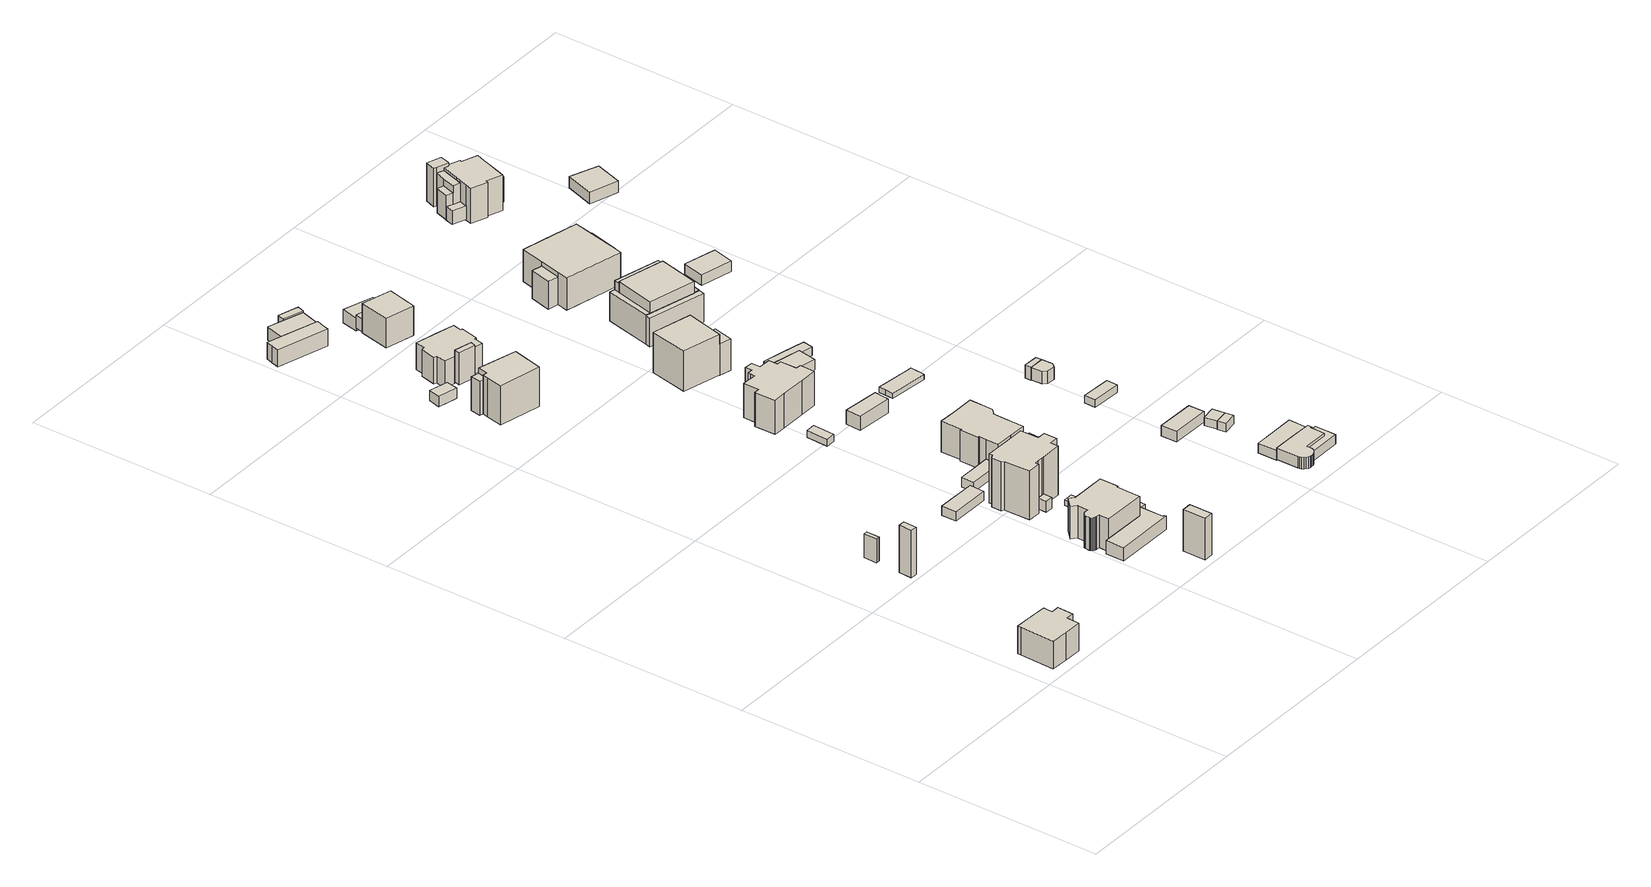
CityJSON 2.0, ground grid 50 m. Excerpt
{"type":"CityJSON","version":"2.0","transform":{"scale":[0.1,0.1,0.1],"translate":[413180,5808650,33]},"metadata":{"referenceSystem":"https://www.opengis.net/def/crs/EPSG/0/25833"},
"CityObjects":{
"building1":{"type":"Building","attributes":{"Gemeindeschluessel":"11000009","BezugspunktDach":"2200","function":"31001_1010","measuredHeight":10.6,"storeysAboveGround":1},"address":[{"country":"Germany","locality":"Berlin","thoroughfareNumber":"56","thoroughfareName":"Im Haselwinkel"}],"geometry":[{"type":"Solid","lod":"1","boundaries":[[[[0,1,2,3,4,5,6,7,8,9,10]],[[11,12,13,14,15,16,17,18,19,20,21]],[[11,21,10,9]],[[12,11,9,8]],[[13,12,8,7]],[[14,13,7,6]],[[15,14,6,5]],[[16,15,5,4]],[[17,16,4,3]],[[18,17,3,2]],[[19,18,2,1]],[[20,19,1,0]],[[21,20,0,10]]]]}]},
"building2":{"type":"Building","attributes":{"Gemeindeschluessel":"11000009","BezugspunktDach":"2200","function":"51009_1610","measuredHeight":12.92,"storeysAboveGround":0},"address":[{"country":"Germany","locality":"Berlin"}],"geometry":[{"type":"Solid","lod":"1","boundaries":[[[[22,23,24,25]],[[26,27,28,29]],[[26,29,25,24]],[[27,26,24,23]],[[28,27,23,22]],[[29,28,22,25]]]]}]},
"building3":{"type":"Building","attributes":{"Gemeindeschluessel":"11000009","BezugspunktDach":"2200","function":"51009_1610","measuredHeight":6.53,"storeysAboveGround":0},"address":[{"country":"Germany","locality":"Berlin"}],"geometry":[{"type":"Solid","lod":"1","boundaries":[[[[30,31,32,33]],[[34,35,36,37]],[[34,37,33,32]],[[35,34,32,31]],[[36,35,31,30]],[[37,36,30,33]]]]}]},
"building4":{"type":"Building","attributes":{"Gemeindeschluessel":"11000009","BezugspunktDach":"2200","function":"51009_1610","measuredHeight":9.19,"storeysAboveGround":0},"address":[{"country":"Germany","locality":"Berlin"}],"geometry":[{"type":"Solid","lod":"1","boundaries":[[[[38,39,40,41,42]],[[43,44,45,46,47]],[[43,47,42,41]],[[44,43,41,40]],[[45,44,40,39]],[[46,45,39,38]],[[47,46,38,42]]]]}]},
"building5":{"type":"Building","attributes":{"Gemeindeschluessel":"11000009","BezugspunktDach":"2200","function":"31001_2000","measuredHeight":2.46,"storeysAboveGround":1},"address":[{"country":"Germany","locality":"Berlin","thoroughfareNumber":"23 (1)","thoroughfareName":"Kanalstraße"}],"geometry":[{"type":"Solid","lod":"1","boundaries":[[[[48,49,50,51]],[[52,53,54,55]],[[52,55,51,50]],[[53,52,50,49]],[[54,53,49,48]],[[55,54,48,51]]]]}]},
"building6":{"type":"Building","attributes":{"Gemeindeschluessel":"11000009","BezugspunktDach":"2200","function":"31001_2463","measuredHeight":3.6,"storeysAboveGround":1},"address":[{"country":"Germany","locality":"Berlin","thoroughfareNumber":"22 (1)","thoroughfareName":"Kanalstraße"}],"geometry":[{"type":"Solid","lod":"1","boundaries":[[[[56,57,58,59,60,61,62,63,64]],[[65,66,67,68,69,70,71,72,73]],[[65,73,64,63]],[[66,65,63,62]],[[67,66,62,61]],[[68,67,61,60]],[[69,68,60,59]],[[70,69,59,58]],[[71,70,58,57]],[[72,71,57,56]],[[73,72,56,64]]]]}]},
"building7":{"type":"Building","attributes":{"Gemeindeschluessel":"11000009","BezugspunktDach":"2200","function":"51009_1610","measuredHeight":11.29,"storeysAboveGround":0},"address":[{"country":"Germany","locality":"Berlin"}],"geometry":[{"type":"Solid","lod":"1","boundaries":[[[[74,75,76,77]],[[78,79,80,81]],[[78,81,77,76]],[[79,78,76,75]],[[80,79,75,74]],[[81,80,74,77]]]]}]},
"building8":{"type":"Building","attributes":{"Gemeindeschluessel":"11000009","BezugspunktDach":"2200","function":"31001_2000","measuredHeight":2.71,"storeysAboveGround":1},"address":[{"country":"Germany","locality":"Berlin","thoroughfareNumber":"12 (1)","thoroughfareName":"Kanalstraße"}],"geometry":[{"type":"Solid","lod":"1","boundaries":[[[[82,83,84,85]],[[86,87,88,89]],[[86,89,85,84]],[[87,86,84,83]],[[88,87,83,82]],[[89,88,82,85]]]]}]},
"building9":{"type":"Building","attributes":{"Gemeindeschluessel":"11000009","function":"31001_1010"},"address":[{"country":"Germany","locality":"Berlin","thoroughfareNumber":"22","thoroughfareName":"Kanalstraße"}],"children":["building9-1","building9-2"]},
"building9-1":{"type":"BuildingPart","attributes":{"BezugspunktDach":"2200","measuredHeight":8.89,"storeysAboveGround":2},"parents":["building9"],"geometry":[{"type":"MultiSurface","lod":"1","boundaries":[[[90,91,92,93,94,95,96,97,98,99,100,101,102,103,104,105,106,107,108,109,110,111,112,113,114]],[[115,116,117,118,119,120,121,122,123,124,125,126,127,128,68,67,66,129,130,131,132,133,134,135,136]],[[115,136,114,113]],[[116,115,113,112]],[[117,116,112,111]],[[118,117,111,110]],[[119,118,110,109]],[[120,119,109,108]],[[121,120,108,107]],[[122,121,107,106]],[[123,122,106,105]],[[124,123,105,104]],[[125,124,104,103]],[[126,125,103,102]],[[137,138,139,102,101]],[[140,137,101,100]],[[141,142,140,100,99]],[[67,68,99,98]],[[66,67,98,97]],[[129,66,97,96]],[[130,129,96,95]],[[131,130,95,94]],[[132,131,94,93]],[[133,132,93,92]],[[134,133,92,91]],[[135,134,91,90]],[[136,135,90,114]],[[127,143,138,137]],[[143,126,139,138]],[[128,127,144,137,140]],[[68,128,145,140,142,141]]]}]},
"building9-2":{"type":"BuildingPart","attributes":{"BezugspunktDach":"2200","measuredHeight":3.9,"storeysAboveGround":2},"parents":["building9"],"geometry":[{"type":"MultiSurface","lod":"1","boundaries":[[[146,147,148,149,139,138,137,140,142]],[[150,151,152,153,154,155,156,157,158]],[[150,158,68,128]],[[151,150,159,128,127]],[[152,151,137,127,143]],[[153,152,138,143,126,160]],[[154,153,139,149]],[[155,154,149,148]],[[156,155,148,147]],[[157,156,147,146]],[[158,157,146,142]],[[128,68,142,140]],[[127,128,159,140,137]],[[143,127,137,138]],[[160,126,143,138,139]]]}]},
"building10":{"type":"Building","attributes":{"Gemeindeschluessel":"11000009","BezugspunktDach":"2200","function":"31001_1010","measuredHeight":12.22,"storeysAboveGround":3},"address":[{"country":"Germany","locality":"Berlin","thoroughfareNumber":"13","thoroughfareName":"Kanalstraße"}],"geometry":[{"type":"Solid","lod":"1","boundaries":[[[[161,162,163,164,165,166,167]],[[168,169,170,171,172,173,174]],[[168,174,167,166]],[[169,168,166,165]],[[170,169,165,164]],[[171,170,164,163]],[[172,171,163,162]],[[173,172,162,161]],[[174,173,161,167]]]]}]},
"building11":{"type":"Building","attributes":{"Gemeindeschluessel":"11000009","BezugspunktDach":"2200","function":"51009_1610","measuredHeight":3,"storeysAboveGround":0},"address":[{"country":"Germany","locality":"Berlin"}],"geometry":[{"type":"Solid","lod":"1","boundaries":[[[[175,176,177,178]],[[179,180,181,182]],[[179,182,178,177]],[[180,179,177,176]],[[181,180,176,175]],[[182,181,175,178]]]]}]},
"building12":{"type":"Building","attributes":{"Gemeindeschluessel":"11000009","BezugspunktDach":"2200","function":"31001_1010","measuredHeight":15.06,"storeysAboveGround":3},"address":[{"country":"Germany","locality":"Berlin","thoroughfareNumber":"23","thoroughfareName":"Kanalstraße"}],"geometry":[{"type":"Solid","lod":"1","boundaries":[[[[183,184,185,186,187,188,189,190,191,192,193,194,195,196,197,198,199,200]],[[201,202,203,204,205,206,207,208,209,210,211,212,213,214,215,216,217,218]],[[201,218,200,199]],[[202,201,199,198]],[[203,202,198,197]],[[204,203,197,196]],[[205,204,196,195]],[[206,205,195,194]],[[207,206,194,193]],[[208,207,193,192]],[[209,208,192,191]],[[210,209,191,190]],[[211,210,190,189]],[[212,211,189,188]],[[213,212,188,187]],[[214,213,187,186]],[[215,214,186,185]],[[216,215,185,184]],[[217,216,184,183]],[[218,217,183,200]]]]}]},
"building13":{"type":"Building","attributes":{"Gemeindeschluessel":"11000009","BezugspunktDach":"2200","function":"31001_2000","measuredHeight":1.56,"storeysAboveGround":1},"address":[{"country":"Germany","locality":"Berlin","thoroughfareNumber":"23 (4)","thoroughfareName":"Kanalstraße"}],"geometry":[{"type":"Solid","lod":"1","boundaries":[[[[219,220,221,222]],[[223,224,225,226]],[[223,226,222,221]],[[224,223,221,220]],[[225,224,220,219]],[[226,225,219,222]]]]}]},
"building14":{"type":"Building","attributes":{"Gemeindeschluessel":"11000009","BezugspunktDach":"2200","function":"31001_2463","measuredHeight":2.57,"storeysAboveGround":1},"address":[{"country":"Germany","locality":"Berlin","thoroughfareNumber":"24 (1)","thoroughfareName":"Kanalstraße"}],"geometry":[{"type":"Solid","lod":"1","boundaries":[[[[227,228,229,230]],[[231,232,233,234]],[[231,234,230,229]],[[232,231,229,228]],[[233,232,228,227]],[[234,233,227,230]]]]}]},
"building15":{"type":"Building","attributes":{"Gemeindeschluessel":"11000009","BezugspunktDach":"2200","function":"31001_2000","measuredHeight":4.82,"storeysAboveGround":1},"address":[{"country":"Germany","locality":"Berlin","thoroughfareNumber":"11 (2)","thoroughfareName":"Kanalstraße"}],"geometry":[{"type":"Solid","lod":"1","boundaries":[[[[235,236,237,238,239,240,241]],[[242,243,244,245,246,247,248]],[[242,248,241,240]],[[243,242,240,239]],[[244,243,239,238]],[[245,244,238,237]],[[246,245,237,236]],[[247,246,236,235]],[[248,247,235,241]]]]}]},
"building16":{"type":"Building","attributes":{"Gemeindeschluessel":"11000009","function":"31001_1010"},"address":[{"country":"Germany","locality":"Berlin","thoroughfareNumber":"12","thoroughfareName":"Kanalstraße"}],"children":["building16-1","building16-2"]},
"building16-1":{"type":"BuildingPart","attributes":{"BezugspunktDach":"2200","measuredHeight":10.21,"storeysAboveGround":2},"parents":["building16"],"geometry":[{"type":"MultiSurface","lod":"1","boundaries":[[[249,250,251,252,253,254,255,256,257,258,259,260,261,262,263,264]],[[265,266,267,268,269,270,271,272,273,274,275,276,277,278,279,280]],[[265,280,264,263]],[[266,265,263,262]],[[267,266,262,261]],[[268,267,261,260]],[[269,268,260,259]],[[270,269,259,258]],[[271,270,258,257]],[[272,271,257,256]],[[273,272,256,255]],[[274,273,255,254]],[[276,275,281,282,283]],[[277,276,252,283,284,251]],[[278,277,251,250]],[[279,278,250,249]],[[280,279,249,264]],[[275,274,254,253]],[[283,282,281,253,252]],[[251,284,283,252]]]}]},
"building16-2":{"type":"BuildingPart","attributes":{"BezugspunktDach":"2200","measuredHeight":8.64,"storeysAboveGround":2},"parents":["building16"],"geometry":[{"type":"MultiSurface","lod":"1","boundaries":[[[285,286,287,288]],[[284,282,289,290]],[[284,290,288,287]],[[291,253,252,251,287,286]],[[289,282,286,285]],[[290,289,285,288]],[[282,283,252,253,291]],[[283,284,251,252]]]}]},
"building17":{"type":"Building","attributes":{"Gemeindeschluessel":"11000009","BezugspunktDach":"2200","function":"31001_2000","measuredHeight":1.92,"storeysAboveGround":1},"address":[{"country":"Germany","locality":"Berlin","thoroughfareNumber":"25 (2)","thoroughfareName":"Kanalstraße"}],"geometry":[{"type":"Solid","lod":"1","boundaries":[[[[292,293,294,295]],[[296,297,298,299]],[[296,299,295,294]],[[297,296,294,293]],[[298,297,293,292]],[[299,298,292,295]]]]}]},
"building18":{"type":"Building","attributes":{"Gemeindeschluessel":"11000009","function":"31001_2723"},"address":[{"country":"Germany","locality":"Berlin","thoroughfareNumber":"10 (1)","thoroughfareName":"Kanalstraße"}],"children":["building18-1","building18-2"]},
"building18-1":{"type":"BuildingPart","attributes":{"BezugspunktDach":"2200","measuredHeight":4.17,"storeysAboveGround":1},"parents":["building18"],"geometry":[{"type":"Solid","lod":"1","boundaries":[[[[300,301,302,303,304,305]],[[306,307,308,309,245,244]],[[306,244,305,304]],[[307,306,304,303]],[[309,308,302,301]],[[245,309,301,300]],[[244,245,300,305]],[[307,303,302,308]]]]}]},
"building18-2":{"type":"BuildingPart","attributes":{"BezugspunktDach":"2200","measuredHeight":4.17,"storeysAboveGround":1},"parents":["building18"],"geometry":[{"type":"MultiSurface","lod":"1","boundaries":[[[310,311,312,313]],[[314,315,308,307]],[[314,307,313,312]],[[315,314,312,311]],[[308,315,311,310]],[[307,303,302,310,313]],[[308,302,303,307]]]}]},
"building19":{"type":"Building","attributes":{"Gemeindeschluessel":"11000009","function":"31001_1010"},"address":[{"country":"Germany","locality":"Berlin","thoroughfareNumber":"11","thoroughfareName":"Kanalstraße"}],"children":["building19-1","building19-2"]},
"building19-1":{"type":"BuildingPart","attributes":{"BezugspunktDach":"2200","measuredHeight":9.27,"storeysAboveGround":2},"parents":["building19"],"geometry":[{"type":"MultiSurface","lod":"1","boundaries":[[[316,317,318,319]],[[320,321,322,323]],[[320,323,319,318]],[[324,325,326,327,321,320,318,317]],[[322,321,317,316]],[[323,322,316,319]],[[327,326,325,324]]]}]},
"building19-2":{"type":"BuildingPart","attributes":{"BezugspunktDach":"2200","measuredHeight":4.29,"storeysAboveGround":2},"parents":["building19"],"geometry":[{"type":"Solid","lod":"1","boundaries":[[[[324,328,329,330,325]],[[331,332,333,327,326]],[[331,326,325,330]],[[332,331,330,329]],[[333,332,329,328]],[[327,333,328,324]],[[326,327,324,325]]]]}]},
"building20":{"type":"Building","attributes":{"Gemeindeschluessel":"11000009","function":"31001_1010"},"address":[{"country":"Germany","locality":"Berlin","thoroughfareNumber":"26","thoroughfareName":"Kanalstraße"}],"children":["building20-1","building20-2"]},
"building20-1":{"type":"BuildingPart","attributes":{"BezugspunktDach":"2200","measuredHeight":12.47,"storeysAboveGround":2},"parents":["building20"],"geometry":[{"type":"MultiSurface","lod":"1","boundaries":[[[334,335,336,337,338,339,340,341,342,343,344,345,346,347,348,349,350,351,352,353,354,355]],[[356,357,358,359,360,361,362,363,364,365,366,367,368,369,370,371,372,373,374,375,376,377]],[[356,377,355,354]],[[357,356,354,353]],[[358,357,353,352]],[[359,358,352,351]],[[360,359,378,379,380,381,351,350]],[[382,380,350,349]],[[361,360,383,379,384,382]],[[362,361,349,348]],[[363,362,348,347]],[[364,363,347,346]],[[365,364,346,345]],[[366,365,345,344]],[[367,366,344,343]],[[368,367,343,342]],[[369,368,342,341]],[[370,369,341,340]],[[371,370,340,339]],[[372,371,339,338]],[[373,372,338,337]],[[374,373,337,336]],[[375,374,336,335]],[[376,375,335,334]],[[377,376,334,355]],[[381,380,379,378]],[[384,379,383,380,382]]]}]},
"building20-2":{"type":"BuildingPart","attributes":{"BezugspunktDach":"2200","measuredHeight":6.62,"storeysAboveGround":2},"parents":["building20"],"geometry":[{"type":"MultiSurface","lod":"1","boundaries":[[[380,382,385,381]],[[386,384,379,378]],[[386,378,381,385]],[[384,386,385,382]],[[379,384,382,380]],[[378,379,387,380,381]]]}]},
"building21":{"type":"Building","attributes":{"Gemeindeschluessel":"11000009","function":"31001_1010"},"address":[{"country":"Germany","locality":"Berlin","thoroughfareNumber":"24","thoroughfareName":"Kanalstraße"}],"children":["building21-1","building21-2","building21-3"]},
"building21-1":{"type":"BuildingPart","attributes":{"BezugspunktDach":"2200","measuredHeight":10.51,"storeysAboveGround":2},"parents":["building21"],"geometry":[{"type":"MultiSurface","lod":"1","boundaries":[[[388,389,390,391,392,393,394,395,396,397,398,399,400,401,402]],[[403,404,405,406,407,408,409,410,411,412,413,414,415,416,417]],[[403,417,402,401]],[[404,403,401,400]],[[405,404,400,399]],[[406,405,399,398]],[[407,406,398,397]],[[408,407,397,396]],[[409,418,419,408,396,395]],[[420,418,409,395,394]],[[411,410,394,393]],[[412,421,422,393,392]],[[413,412,392,391]],[[414,413,391,390]],[[415,414,390,389]],[[416,415,389,388]],[[417,416,388,402]],[[408,419,418,409]],[[410,409,418,420]],[[411,422,421,412]]]}]},
"building21-2":{"type":"BuildingPart","attributes":{"BezugspunktDach":"2200","measuredHeight":7.36,"storeysAboveGround":2},"parents":["building21"],"geometry":[{"type":"Solid","lod":"1","boundaries":[[[[423,419,418,420]],[[424,425,426,427]],[[424,427,420,410,409]],[[425,424,409,408,419]],[[426,425,419,423]],[[427,426,423,420]],[[409,410,420,418]],[[418,419,408,409]]]]}]},
"building21-3":{"type":"BuildingPart","attributes":{"BezugspunktDach":"2200","measuredHeight":2.77,"storeysAboveGround":2},"parents":["building21"],"geometry":[{"type":"MultiSurface","lod":"1","boundaries":[[[428,429,422,421]],[[430,431,432,433]],[[430,433,421,412,411]],[[431,430,422,429]],[[432,431,429,428]],[[433,432,428,421]],[[411,412,421,422]]]}]},
"building22":{"type":"Building","attributes":{"Gemeindeschluessel":"11000009","BezugspunktDach":"2200","function":"31001_2000","measuredHeight":3.57,"storeysAboveGround":1},"address":[{"country":"Germany","locality":"Berlin","thoroughfareNumber":"11 (1)","thoroughfareName":"Kanalstraße"}],"geometry":[{"type":"Solid","lod":"1","boundaries":[[[[434,435,436,437]],[[438,439,440,441]],[[438,441,437,436]],[[439,438,436,435]],[[440,439,435,434]],[[441,440,434,437]]]]}]},
"building23":{"type":"Building","attributes":{"Gemeindeschluessel":"11000009","BezugspunktDach":"2200","function":"31001_1010","measuredHeight":4.05,"storeysAboveGround":1},"address":[{"country":"Germany","locality":"Berlin","thoroughfareNumber":"25","thoroughfareName":"Kanalstraße"}],"geometry":[{"type":"Solid","lod":"1","boundaries":[[[[442,443,444,445,446]],[[447,448,449,450,451]],[[447,451,446,445]],[[448,447,445,444]],[[449,448,444,443]],[[450,449,443,442]],[[451,450,442,446]]]]}]},
"building24":{"type":"Building","attributes":{"Gemeindeschluessel":"11000009","function":"31001_1010"},"address":[{"country":"Germany","locality":"Berlin","thoroughfareNumber":"27","thoroughfareName":"Kanalstraße"}],"children":["building24-1","building24-2"]},
"building24-1":{"type":"BuildingPart","attributes":{"BezugspunktDach":"2200","measuredHeight":11.68,"storeysAboveGround":2},"parents":["building24"],"geometry":[{"type":"MultiSurface","lod":"1","boundaries":[[[452,453,454,455,456]],[[457,458,459,460,461]],[[457,461,456,455]],[[458,457,455,454]],[[459,458,454,453]],[[462,463,459,453,452]],[[461,460,452,456]],[[464,460,459,463,462]]]}]},
"building24-2":{"type":"BuildingPart","attributes":{"BezugspunktDach":"2200","measuredHeight":8.49,"storeysAboveGround":2},"parents":["building24"],"geometry":[{"type":"MultiSurface","lod":"1","boundaries":[[[465,466,463,462]],[[467,468,469,470]],[[467,470,460,459]],[[468,467,463,466]],[[469,468,466,465]],[[470,469,465,462]],[[459,460,462,463]]]}]},
"building25":{"type":"Building","attributes":{"Gemeindeschluessel":"11000009","BezugspunktDach":"2200","function":"31001_2000","measuredHeight":2.82,"storeysAboveGround":1},"address":[{"country":"Germany","locality":"Berlin","thoroughfareNumber":"26 (1)","thoroughfareName":"Kanalstraße"}],"geometry":[{"type":"Solid","lod":"1","boundaries":[[[[471,472,473,474]],[[475,476,477,478]],[[475,478,474,473]],[[476,475,473,472]],[[477,476,472,471]],[[478,477,471,474]]]]}]},
"building26":{"type":"Building","attributes":{"Gemeindeschluessel":"11000009","BezugspunktDach":"2200","function":"31001_2000","measuredHeight":4.47,"storeysAboveGround":1},"address":[{"country":"Germany","locality":"Berlin","thoroughfareNumber":"27 (1)","thoroughfareName":"Kanalstraße"}],"geometry":[{"type":"Solid","lod":"1","boundaries":[[[[479,480,481,482,483,484,485]],[[486,487,488,489,490,491,492]],[[486,492,485,484]],[[487,486,484,483]],[[488,487,483,482]],[[489,488,482,481]],[[490,489,481,480]],[[491,490,480,479]],[[492,491,479,485]]]]}]},
"building27":{"type":"Building","attributes":{"Gemeindeschluessel":"11000009","BezugspunktDach":"2200","function":"31001_2000","measuredHeight":2.01,"storeysAboveGround":1},"address":[{"country":"Germany","locality":"Berlin","thoroughfareNumber":"25 (1)","thoroughfareName":"Kanalstraße"}],"geometry":[{"type":"Solid","lod":"1","boundaries":[[[[493,494,495,496,497,498,499]],[[500,501,502,503,504,505,506]],[[500,506,499,498]],[[501,500,498,497]],[[502,501,497,496]],[[503,502,496,495]],[[504,503,495,494]],[[505,504,494,493]],[[506,505,493,499]]]]}]},
"building28":{"type":"Building","attributes":{"Gemeindeschluessel":"11000009","BezugspunktDach":"2200","function":"31001_2000","measuredHeight":2.77,"storeysAboveGround":1},"address":[{"country":"Germany","locality":"Berlin","thoroughfareNumber":"23 (5)","thoroughfareName":"Kanalstraße"}],"geometry":[{"type":"Solid","lod":"1","boundaries":[[[[507,508,509,510]],[[511,512,513,514]],[[511,514,510,509]],[[512,511,509,508]],[[513,512,508,507]],[[514,513,507,510]]]]}]},
"building29":{"type":"Building","attributes":{"Gemeindeschluessel":"11000009","function":"31001_1010"},"address":[{"country":"Germany","locality":"Berlin","thoroughfareNumber":"28","thoroughfareName":"Kanalstraße"}],"children":["building29-1","building29-2","building29-3","building29-4","building29-5"]},
"building29-1":{"type":"BuildingPart","attributes":{"BezugspunktDach":"2200","measuredHeight":11.42,"storeysAboveGround":3},"parents":["building29"],"geometry":[{"type":"MultiSurface","lod":"1","boundaries":[[[515,516,517,518]],[[519,520,521,522]],[[519,523,524,518,517]],[[525,526,527,517,516]],[[528,529,516,515]],[[530,531,521,515,518]],[[522,532,524,523,519]],[[520,519,523,527,526,525]],[[533,521,520,529,528]],[[534,522,521,531,530]]]}]},
"building29-2":{"type":"BuildingPart","attributes":{"BezugspunktDach":"2200","measuredHeight":10.24,"storeysAboveGround":3},"parents":["building29"],"geometry":[{"type":"MultiSurface","lod":"1","boundaries":[[[526,535,536,527]],[[537,538,520,519]],[[539,523,540,527,536]],[[538,537,536,535]],[[529,541,538,535,526]],[[519,520,526,520,519,542]],[[537,519,540,523,539]],[[520,538,541,529]],[[542,519,520,526,527]]]}]},
"building29-3":{"type":"BuildingPart","attributes":{"BezugspunktDach":"2200","measuredHeight":7.87,"storeysAboveGround":3},"parents":["building29"],"geometry":[{"type":"MultiSurface","lod":"1","boundaries":[[[524,523,539,543,544]],[[545,537,519,522,546]],[[545,546,544,543]],[[537,545,543,539]],[[519,523,519,522]],[[547,530,524,544]],[[519,537,539,523]],[[522,519,523,524]],[[546,522,530,547]]]}]},
"building29-4":{"type":"BuildingPart","attributes":{"BezugspunktDach":"2200","measuredHeight":7.76,"storeysAboveGround":3},"parents":["building29"],"geometry":[{"type":"MultiSurface","lod":"1","boundaries":[[[548,549,531,530,547,550]],[[546,522,521,551,552,553]],[[546,553,550,547]],[[521,522,554,522,521,531]],[[552,551,549,548]],[[553,552,548,550]],[[522,546,547,530]],[[530,531,521,522,554]],[[521,531,549,551]]]}]},
"building29-5":{"type":"BuildingPart","attributes":{"BezugspunktDach":"2200","measuredHeight":7.87,"storeysAboveGround":3},"parents":["building29"],"geometry":[{"type":"MultiSurface","lod":"1","boundaries":[[[555,556,541,529,528]],[[520,538,557,551,521]],[[520,521,520,529]],[[557,538,541,556]],[[551,557,556,555]],[[531,549,551,555,528]],[[528,529,520,521]],[[538,520,529,541]],[[521,551,549,531]]]}]},
"building30":{"type":"Building","attributes":{"Gemeindeschluessel":"11000009","BezugspunktDach":"2200","function":"31001_1313","measuredHeight":3.17,"storeysAboveGround":1},"address":[{"country":"Germany","locality":"Berlin","thoroughfareNumber":"21 (1)","thoroughfareName":"Kanalstraße"}],"geometry":[{"type":"Solid","lod":"1","boundaries":[[[[558,559,560,561,562,563,564,565,566,567,568,569,570,571,572,573,574,575,576,577,578,579,580]],[[581,582,583,584,585,586,587,588,589,590,591,592,593,594,595,596,597,598,599,600,601,602,603]],[[581,603,580,579]],[[582,581,579,578]],[[583,582,578,577]],[[584,583,577,576]],[[585,584,576,575]],[[586,585,575,574]],[[587,586,574,573]],[[588,587,573,572]],[[589,588,572,571]],[[590,589,571,570]],[[591,590,570,569]],[[592,591,569,568]],[[593,592,568,567]],[[594,593,567,566]],[[595,594,566,565]],[[596,595,565,564]],[[597,596,564,563]],[[598,597,563,562]],[[599,598,562,561]],[[600,599,561,560]],[[601,600,560,559]],[[602,601,559,558]],[[603,602,558,580]]]]}]},
"building31":{"type":"Building","attributes":{"Gemeindeschluessel":"11000009","BezugspunktDach":"2200","function":"31001_1313","measuredHeight":2.6,"storeysAboveGround":1},"address":[{"country":"Germany","locality":"Berlin","thoroughfareNumber":"22 (2)","thoroughfareName":"Kanalstraße"}],"geometry":[{"type":"Solid","lod":"1","boundaries":[[[[604,605,606,607,608,609]],[[610,611,612,613,614,615]],[[610,615,609,608]],[[611,610,608,607]],[[612,611,607,606]],[[613,612,606,605]],[[614,613,605,604]],[[615,614,604,609]]]]}]},
"building32":{"type":"Building","attributes":{"Gemeindeschluessel":"11000009","BezugspunktDach":"2200","function":"51009_1610","measuredHeight":2.54,"storeysAboveGround":0},"address":[{"country":"Germany","locality":"Berlin"}],"geometry":[{"type":"Solid","lod":"1","boundaries":[[[[616,617,618,619,620,621,622,623,624,625]],[[626,627,628,629,630,631,632,633,634,635]],[[626,635,625,624]],[[627,626,624,623]],[[628,627,623,622]],[[629,628,622,621]],[[630,629,621,620]],[[631,630,620,619]],[[632,631,619,618]],[[633,632,618,617]],[[634,633,617,616]],[[635,634,616,625]]]]}]},
"building33":{"type":"Building","attributes":{"Gemeindeschluessel":"11000009","BezugspunktDach":"2200","function":"51009_1610","measuredHeight":2.26,"storeysAboveGround":0},"address":[{"country":"Germany","locality":"Berlin"}],"geometry":[{"type":"Solid","lod":"1","boundaries":[[[[636,637,638,639]],[[640,641,642,643]],[[640,643,639,638]],[[641,640,638,637]],[[642,641,637,636]],[[643,642,636,639]]]]}]},
"building34":{"type":"Building","attributes":{"Gemeindeschluessel":"11000009","BezugspunktDach":"2200","function":"31001_1313","measuredHeight":2.23,"storeysAboveGround":1},"address":[{"country":"Germany","locality":"Berlin","thoroughfareNumber":"22 (3)","thoroughfareName":"Kanalstraße"}],"geometry":[{"type":"Solid","lod":"1","boundaries":[[[[639,638,644,645]],[[646,647,648,649]],[[646,649,645,644]],[[647,646,644,638]],[[648,647,638,639]],[[649,648,639,645]]]]}]},
"building35":{"type":"Building","attributes":{"Gemeindeschluessel":"11000009","BezugspunktDach":"2200","function":"31001_2444","measuredHeight":1.97,"storeysAboveGround":1},"address":[{"country":"Germany","locality":"Berlin","thoroughfareNumber":"24 (2)","thoroughfareName":"Kanalstraße"}],"geometry":[{"type":"Solid","lod":"1","boundaries":[[[[650,651,652,653]],[[654,655,656,657]],[[654,657,653,652]],[[655,654,652,651]],[[656,655,651,650]],[[657,656,650,653]]]]}]},
"building36":{"type":"Building","attributes":{"Gemeindeschluessel":"11000009","function":"31001_1010"},"address":[{"country":"Germany","locality":"Berlin","thoroughfareNumber":"29","thoroughfareName":"Kanalstraße"}],"children":["building36-1","building36-2","building36-3","building36-4"]},
"building36-1":{"type":"BuildingPart","attributes":{"BezugspunktDach":"2200","measuredHeight":9.99,"storeysAboveGround":2},"parents":["building36"],"geometry":[{"type":"MultiSurface","lod":"1","boundaries":[[[658,659,660,661,662,663,664,665,666,667,668]],[[669,670,671,672,673,674,675,676,677,678,679]],[[669,679,668,667]],[[680,681,669,667,666]],[[671,670,666,665]],[[672,671,665,664]],[[673,672,664,663]],[[682,683,684,685,674,673,663,662]],[[675,674,662,661]],[[676,675,661,660]],[[677,686,687,660,659]],[[678,677,659,658]],[[679,678,658,668]],[[670,669,681,680]],[[685,684,683,682]],[[676,687,686,677]]]}]},
"building36-2":{"type":"BuildingPart","attributes":{"BezugspunktDach":"2200","measuredHeight":7.61,"storeysAboveGround":2},"parents":["building36"],"geometry":[{"type":"Solid","lod":"1","boundaries":[[[[688,689,687,686]],[[676,690,691,677]],[[690,676,687,689]],[[691,690,689,688]],[[677,691,688,686]],[[676,677,686,687]]]]}]},
"building36-3":{"type":"BuildingPart","attributes":{"BezugspunktDach":"2200","measuredHeight":7.61,"storeysAboveGround":2},"parents":["building36"],"geometry":[{"type":"Solid","lod":"1","boundaries":[[[[681,680,692,693]],[[694,670,669,695]],[[694,695,693,692]],[[670,694,692,680]],[[695,669,681,693]],[[680,681,669,670]]]]}]},
"building36-4":{"type":"BuildingPart","attributes":{"BezugspunktDach":"2200","measuredHeight":6.99,"storeysAboveGround":2},"parents":["building36"],"geometry":[{"type":"Solid","lod":"1","boundaries":[[[[682,696,697,683]],[[698,699,685,684]],[[698,684,683,697]],[[699,698,697,696]],[[685,699,696,682]],[[684,685,682,683]]]]}]},
"building37":{"type":"Building","attributes":{"Gemeindeschluessel":"11000009","BezugspunktDach":"2200","function":"31001_1010","measuredHeight":3.48,"storeysAboveGround":1},"address":[{"country":"Germany","locality":"Berlin","thoroughfareNumber":"24 (3)","thoroughfareName":"Kanalstraße"}],"geometry":[{"type":"Solid","lod":"1","boundaries":[[[[700,701,702,703,704,705]],[[706,707,708,709,710,711]],[[706,711,705,704]],[[707,706,704,703]],[[708,707,703,702]],[[709,708,702,701]],[[710,709,701,700]],[[711,710,700,705]]]]}]},
"building38":{"type":"Building","attributes":{"Gemeindeschluessel":"11000009","BezugspunktDach":"2200","function":"51009_1610","measuredHeight":3.56,"storeysAboveGround":0},"address":[{"country":"Germany","locality":"Berlin"}],"geometry":[{"type":"Solid","lod":"1","boundaries":[[[[705,704,712,713]],[[714,715,716,717]],[[714,717,713,712]],[[715,714,712,704]],[[716,715,704,705]],[[717,716,705,713]]]]}]},
"building39":{"type":"Building","attributes":{"Gemeindeschluessel":"11000009","BezugspunktDach":"2200","function":"31001_2463","measuredHeight":2.93,"storeysAboveGround":1},"address":[{"country":"Germany","locality":"Berlin","thoroughfareNumber":"28 (1)","thoroughfareName":"Kanalstraße"}],"geometry":[{"type":"Solid","lod":"1","boundaries":[[[[718,719,720,721]],[[722,723,724,725]],[[722,725,721,720]],[[723,722,720,719]],[[724,723,719,718]],[[725,724,718,721]]]]}]},
"building40":{"type":"Building","attributes":{"Gemeindeschluessel":"11000009","function":"31001_1010"},"address":[{"country":"Germany","locality":"Berlin","thoroughfareNumber":"30","thoroughfareName":"Kanalstraße"}],"children":["building40-1","building40-2","building40-3","building40-4","building40-5","building40-6"]},
"building40-1":{"type":"BuildingPart","attributes":{"BezugspunktDach":"2200","measuredHeight":10.31,"storeysAboveGround":3},"parents":["building40"],"geometry":[{"type":"MultiSurface","lod":"1","boundaries":[[[726,727,728,729,730,731,732,733,734,735,736,737,738,739,740]],[[741,742,743,744,745,746,747,748,749,750,751,752,753,754,755]],[[741,755,740,739]],[[742,741,756,757,758,759,739,738]],[[760,761,738,737]],[[744,762,760,743,737,736]],[[747,746,734,733]],[[748,747,733,732]],[[749,748,732,731]],[[750,749,731,730]],[[751,763,764,730,729]],[[752,751,729,728]],[[753,752,728,727]],[[754,753,727,726]],[[755,754,726,740]],[[759,758,757,756]],[[743,742,761,760]],[[743,760,762,744]],[[744,736,735,745,765]],[[746,745,735,734]],[[750,764,763,751]]]}]},
"building40-2":{"type":"BuildingPart","attributes":{"BezugspunktDach":"2200","measuredHeight":8.93,"storeysAboveGround":3},"parents":["building40"],"geometry":[{"type":"MultiSurface","lod":"1","boundaries":[[[761,762,766,767,768]],[[769,770,744,742,771]],[[772,773,768,767]],[[769,771,774,775]],[[770,769,767,766]],[[742,744,743,742,761]],[[771,742,776,757,777,778,758,761,768]],[[775,774,773,772]],[[770,766,762,744,779]],[[761,742,743,760]],[[762,760,743,744]],[[758,778,777,757,776]]]}]},
"building40-3":{"type":"BuildingPart","attributes":{"BezugspunktDach":"2200","measuredHeight":10.36,"storeysAboveGround":3},"parents":["building40"],"geometry":[{"type":"MultiSurface","lod":"1","boundaries":[[[780,781,782,783,784,785]],[[786,787,746,745,770,788]],[[786,788,785,784]],[[787,786,784,783]],[[746,787,783,782]],[[745,735,734,782,781]],[[770,766,762,736,735,781,780]],[[788,770,780,785]],[[746,734,735,745]],[[745,735,736,744]],[[744,762,766,770]]]}]},
"building40-4":{"type":"BuildingPart","attributes":{"BezugspunktDach":"2200","measuredHeight":3.71,"storeysAboveGround":3},"parents":["building40"],"geometry":[{"type":"MultiSurface","lod":"1","boundaries":[[[759,758,778,789,790]],[[791,777,757,756,792]],[[791,792,790,789]],[[777,791,789,793,774,794]],[[792,756,759,790]],[[794,774,793,789,778]],[[757,777,795,778,758]],[[756,757,758,759]]]}]},
"building40-5":{"type":"BuildingPart","attributes":{"BezugspunktDach":"2200","measuredHeight":6.73,"storeysAboveGround":3},"parents":["building40"],"geometry":[{"type":"MultiSurface","lod":"1","boundaries":[[[773,772,796,797]],[[798,775,774,793]],[[798,793,797,796]],[[775,798,796,772]],[[799,789,778,773,797]],[[774,775,772,773]],[[793,774,778,789,799]]]}]},
"building40-6":{"type":"BuildingPart","attributes":{"BezugspunktDach":"2200","measuredHeight":6.7,"storeysAboveGround":3},"parents":["building40"],"geometry":[{"type":"Solid","lod":"1","boundaries":[[[[800,801,764,763]],[[750,802,803,751]],[[802,750,764,801]],[[803,802,801,800]],[[751,803,800,763]],[[750,751,763,764]]]]}]},
"building41":{"type":"Building","attributes":{"Gemeindeschluessel":"11000009","BezugspunktDach":"2200","function":"31001_2000","measuredHeight":3.88,"storeysAboveGround":1},"address":[{"country":"Germany","locality":"Berlin","thoroughfareNumber":"30 (1)","thoroughfareName":"Kanalstraße"}],"geometry":[{"type":"Solid","lod":"1","boundaries":[[[[804,805,806,807]],[[808,809,810,811]],[[808,811,807,806]],[[809,808,806,805]],[[810,809,805,804]],[[811,810,804,807]]]]}]}
},
"vertices":[
[90,19,89],[138,18,89],[139,52,89],[160,52,89],[162,95,89],[140,95,89],[141,120,89],[94,122,89],[46,123,89],[46,113,89],[43,21,89],[46,113,14],[46,123,14],[94,122,14],[141,120,14],[140,95,14],[162,95,14],[160,52,14],[139,52,14],[138,18,14],[90,19,14],[43,21,14],
[146,483,164],[147,519,164],[130,519,164],[129,484,164],[130,519,35],[147,519,35],[146,483,35],[129,484,35],
[141,584,100],[142,620,100],[132,620,100],[131,584,100],[132,620,35],[142,620,35],[141,584,35],[131,584,35],
[99,1670,125],[109,1668,125],[115,1695,125],[94,1700,125],[89,1673,125],[94,1700,33],[115,1695,33],[109,1668,33],[99,1670,33],[89,1673,33],
[492,547,53],[493,587,53],[386,588,53],[386,547,53],[386,588,28],[493,587,28],[492,547,28],[386,547,28],
[644,145,62],[644,150,62],[640,150,62],[639,215,62],[610,215,62],[610,194,62],[492,195,62],[482,195,62],[482,145,62],[482,195,26],[492,195,26],[610,194,26],[610,215,26],[639,215,26],[640,150,26],[644,150,26],[644,145,26],[482,145,26],
[624,1,136],[624,63,136],[599,63,136],[598,1,136],[599,63,23],[624,63,23],[624,1,23],[598,1,23],
[122,1762,55],[128,1793,55],[78,1806,55],[69,1774,55],[78,1806,27],[128,1793,27],[122,1762,27],[69,1774,27],
[472,232,115],[473,230,115],[475,227,115],[478,225,115],[481,224,115],[484,223,115],[494,223,115],[492,195,115],[610,194,115],[610,215,115],[610,260,115],[614,260,115],[614,309,115],[519,309,115],[507,320,115],[483,297,115],[496,285,115],[495,256,115],[483,256,115],[479,255,115],[477,253,115],[474,251,115],[473,248,115],[472,245,115],[471,235,115],[472,245,26],[473,248,26],[474,251,26],[477,253,26],[479,255,26],[483,256,26],[495,256,26],[496,285,26],[483,297,26],[507,320,26],[519,309,26],[614,309,26],[614,260,26],[610,260,26],[494,223,26],[484,223,26],[481,224,26],[478,225,26],[475,227,26],[473,230,26],[472,232,26],[471,235,26],[614,260,59],[614,262,59],[614,309,59],[610,260,59],[610,215,45],[610,215,59],[614,262,26],[614,260,48],[610,260,39],
[639,215,59],[659,215,59],[659,262,59],[659,309,59],[610,260,25],[614,260,25],[614,262,25],[614,309,25],[659,309,25],[659,262,25],[659,215,25],[639,215,25],[610,215,25],[610,260,48],[614,309,31],
[200,1586,139],[220,1668,139],[115,1695,139],[109,1668,139],[99,1670,139],[95,1655,139],[86,1611,139],[95,1655,32],[99,1670,32],[109,1668,32],[115,1695,32],[220,1668,32],[200,1586,32],[86,1611,32],
[557,404,58],[558,427,58],[537,427,58],[537,404,58],[537,427,28],[558,427,28],[557,404,28],[537,404,28],
[490,488,159],[492,418,159],[525,417,159],[526,428,159],[537,427,159],[552,427,159],[558,427,159],[613,427,159],[613,448,159],[636,448,159],[636,483,159],[614,484,159],[613,533,159],[554,533,159],[494,534,159],[494,525,159],[484,519,159],[483,491,159],[484,519,26],[494,525,26],[494,534,26],[554,533,26],[613,533,26],[614,484,26],[636,483,26],[636,448,26],[613,448,26],[613,427,26],[558,427,26],[552,427,26],[537,427,26],[526,428,26],[525,417,26],[492,418,26],[490,488,26],[483,491,26],
[610,362,43],[610,388,43],[585,388,43],[584,362,43],[585,388,28],[610,388,28],[610,362,28],[584,362,28],
[601,587,53],[602,622,53],[508,622,53],[508,587,53],[508,622,27],[602,622,27],[601,587,27],[508,587,27],
[145,2143,54],[151,2161,54],[157,2180,54],[67,2207,54],[20,2221,54],[14,2202,54],[9,2183,54],[14,2202,8],[20,2221,8],[67,2207,8],[157,2180,8],[151,2161,8],[145,2143,8],[9,2183,8],
[148,1837,98],[143,1810,98],[172,1804,98],[197,1798,98],[219,1793,98],[252,1785,98],[257,1810,98],[263,1810,98],[273,1857,98],[268,1858,98],[273,1882,98],[219,1895,98],[165,1908,98],[160,1882,98],[151,1881,98],[141,1840,98],[151,1881,25],[160,1882,25],[165,1908,25],[219,1895,25],[273,1882,25],[268,1858,25],[273,1857,25],[263,1810,25],[257,1810,25],[252,1785,25],[219,1793,25],[197,1798,25],[172,1804,25],[143,1810,25],[148,1837,25],[141,1840,25],[219,1793,70],[219,1793,28],[197,1798,28],[172,1804,28],
[215,1779,115],[219,1793,115],[172,1804,115],[169,1789,115],[215,1779,28],[169,1789,28],[219,1793,73],
[485,965,48],[488,1024,48],[462,1024,48],[460,965,48],[462,1024,29],[488,1024,29],[485,965,29],[460,965,29],
[157,2180,44],[161,2178,44],[179,2237,44],[125,2254,44],[84,2267,44],[67,2207,44],[84,2267,8],[125,2254,8],[179,2237,8],[161,2178,8],
[179,2237,49],[184,2255,49],[130,2271,49],[125,2254,49],[130,2271,8],[184,2255,8],
[272,1994,108],[291,2073,108],[211,2094,108],[193,2013,108],[211,2094,28],[291,2073,28],[272,1994,28],[193,2013,28],[291,2073,66],[211,2094,66],[211,2094,30],[291,2073,30],
[296,2095,66],[256,2105,66],[216,2115,66],[216,2115,30],[256,2105,30],[296,2095,30],
[440,1097,113],[474,1097,113],[542,1097,113],[589,1097,113],[589,1137,113],[575,1137,113],[575,1182,113],[563,1182,113],[563,1206,113],[542,1207,113],[531,1207,113],[531,1231,113],[508,1232,113],[508,1214,113],[494,1214,113],[494,1206,113],[493,1195,113],[480,1195,113],[474,1196,113],[453,1196,113],[453,1154,113],[439,1154,113],[453,1154,20],[453,1196,20],[474,1196,20],[480,1195,20],[493,1195,20],[494,1206,20],[494,1214,20],[508,1214,20],[508,1232,20],[531,1231,20],[531,1207,20],[542,1207,20],[563,1206,20],[563,1182,20],[575,1182,20],[575,1137,20],[589,1137,20],[589,1097,20],[542,1097,20],[474,1097,20],[440,1097,20],[439,1154,20],[480,1195,29],[493,1195,29],[493,1195,96],[480,1195,96],[494,1206,96],[493,1195,62],[494,1206,29],
[480,1206,96],[480,1206,29],[493,1195,74],
[602,641,107],[602,622,107],[601,587,107],[648,586,107],[695,586,107],[695,613,107],[695,641,107],[696,670,107],[710,684,107],[710,747,107],[649,747,107],[602,748,107],[602,691,107],[597,692,107],[597,641,107],[597,692,23],[602,691,23],[602,748,23],[649,747,23],[710,747,23],[710,684,23],[696,670,23],[695,641,23],[695,613,23],[695,586,23],[648,586,23],[601,587,23],[602,622,23],[602,641,23],[597,641,23],[696,670,96],[710,684,96],[695,641,96],[695,586,48],[695,613,48],
[709,640,96],[696,670,22],[710,684,22],[709,640,22],[695,641,22],
[752,586,48],[753,611,48],[695,613,20],[753,611,20],[752,586,20],[695,586,20],
[296,2095,58],[306,2135,58],[226,2159,58],[216,2115,58],[226,2159,22],[306,2135,22],[296,2095,22],[216,2115,22],
[663,943,58],[665,963,58],[667,983,58],[570,993,58],[567,952,58],[570,993,20],[667,983,20],[665,963,20],[663,943,20],[567,952,20],
[560,1343,132],[573,1396,132],[585,1444,132],[478,1470,132],[457,1368,132],[478,1470,22],[585,1444,22],[573,1396,22],[560,1343,22],[457,1368,22],[560,1343,106],[573,1396,106],[560,1343,91],
[592,1335,106],[605,1388,106],[573,1396,21],[605,1388,21],[592,1335,21],[560,1343,21],
[714,1188,43],[723,1239,43],[643,1255,43],[632,1205,43],[643,1255,15],[723,1239,15],[714,1188,15],[632,1205,15],
[702,1243,35],[723,1239,35],[762,1231,35],[766,1258,35],[708,1271,35],[649,1284,35],[643,1255,35],[649,1284,12],[708,1271,12],[766,1258,12],[762,1231,12],[723,1239,12],[702,1243,12],[643,1255,12],
[835,969,24],[837,989,24],[839,1009,24],[831,1009,24],[732,1020,24],[731,1000,24],[730,980,24],[731,1000,10],[732,1020,10],[831,1009,10],[839,1009,10],[837,989,10],[835,969,10],[730,980,10],
[1078,357,33],[1077,400,33],[974,402,33],[974,359,33],[974,402,5],[1077,400,5],[1078,357,5],[974,359,5],
[711,1526,124],[737,1634,124],[611,1664,124],[585,1557,124],[611,1664,15],[737,1634,15],[711,1526,15],[585,1557,15],[611,1664,94],[585,1557,94],[737,1634,66],[737,1634,118],[611,1664,118],[711,1526,94],[737,1634,94],[585,1557,93],[711,1526,93],[585,1557,62],[711,1526,17],[585,1557,25],
[741,1649,118],[615,1679,118],[615,1679,15],[741,1649,15],[615,1679,94],[611,1664,60],[741,1649,94],[611,1664,72],
[600,1682,94],[571,1560,94],[600,1682,15],[571,1560,15],[571,1560,93],
[723,1508,93],[726,1523,93],[567,1545,93],[726,1523,15],[723,1508,15],[567,1545,15],[585,1557,44],
[726,1523,94],[756,1645,94],[756,1645,15],
[1055,71,34],[1056,66,34],[1059,61,34],[1063,58,34],[1067,55,34],[1072,53,34],[1077,53,34],[1082,53,34],[1087,55,34],[1091,58,34],[1095,61,34],[1098,65,34],[1099,69,34],[1100,72,34],[1100,76,34],[1100,84,34],[1167,84,34],[1167,123,34],[1171,123,34],[1171,134,34],[1112,135,34],[1054,135,34],[1054,76,34],[1054,135,3],[1112,135,3],[1171,134,3],[1171,123,3],[1167,123,3],[1167,84,3],[1100,84,3],[1100,76,3],[1100,72,3],[1099,69,3],[1098,65,3],[1095,61,3],[1091,58,3],[1087,55,3],[1082,53,3],[1077,53,3],[1072,53,3],[1067,55,3],[1063,58,3],[1059,61,3],[1056,66,3],[1055,71,3],[1054,76,3],
[1053,135,27],[1054,135,27],[1112,135,27],[1171,134,27],[1172,187,27],[1053,187,27],[1172,187,1],[1171,134,1],[1112,135,1],[1054,135,1],[1053,135,1],[1053,187,1],
[1185,66,28],[1185,123,28],[1171,123,28],[1167,123,28],[1167,84,28],[1100,84,28],[1100,76,28],[1100,72,28],[1099,69,28],[1098,65,28],[1099,69,2],[1100,72,2],[1100,76,2],[1100,84,2],[1167,84,2],[1167,123,2],[1171,123,2],[1185,123,2],[1185,66,2],[1098,65,2],
[1074,293,28],[1111,298,28],[1108,321,28],[1070,315,28],[1108,321,5],[1111,298,5],[1074,293,5],[1070,315,5],
[1103,354,28],[1065,348,28],[1103,354,6],[1108,321,6],[1070,315,6],[1065,348,6],
[1059,589,25],[1060,619,25],[980,623,25],[979,592,25],[980,623,5],[1060,619,5],[1059,589,5],[979,592,5],
[729,1747,108],[737,1781,108],[755,1862,108],[763,1897,108],[758,1898,108],[704,1910,108],[610,1931,108],[608,1932,108],[592,1868,108],[578,1812,108],[571,1783,108],[578,1812,20],[592,1868,20],[608,1932,20],[610,1931,20],[704,1910,20],[758,1898,20],[763,1897,20],[755,1862,20],[737,1781,20],[729,1747,20],[571,1783,20],[592,1868,96],[578,1812,96],[758,1898,92],[704,1910,92],[704,1910,23],[758,1898,23],[737,1781,96],[755,1862,96],
[750,1777,96],[769,1858,96],[769,1858,20],[750,1777,20],
[564,1874,96],[549,1819,96],[564,1874,20],[549,1819,20],
[754,1907,92],[712,1917,92],[712,1917,23],[754,1907,23],
[985,746,40],[993,736,40],[1015,735,40],[1024,746,40],[1023,775,40],[983,776,40],[1023,775,6],[1024,746,6],[1015,735,6],[993,736,6],[985,746,6],[983,776,6],
[1022,791,40],[983,793,40],[1022,791,5],[1023,775,5],[983,776,5],[983,793,5],
[936,1587,37],[950,1644,37],[864,1665,37],[850,1607,37],[864,1665,8],[950,1644,8],[936,1587,8],[850,1607,8],
[759,2144,127],[761,2149,127],[803,2134,127],[812,2161,127],[827,2205,127],[835,2228,127],[793,2243,127],[795,2248,127],[763,2260,127],[761,2255,127],[748,2259,127],[733,2212,127],[728,2199,127],[721,2176,127],[716,2160,127],[721,2176,31],[728,2199,31],[733,2212,31],[748,2259,31],[761,2255,31],[763,2260,31],[795,2248,31],[793,2243,31],[835,2228,31],[827,2205,31],[812,2161,31],[803,2134,31],[761,2149,31],[759,2144,31],[716,2160,31],[721,2176,33],[728,2199,33],[728,2199,70],[721,2176,70],[733,2212,120],[728,2199,120],[748,2259,120],[812,2161,98],[827,2205,98],[758,2256,31],
[729,2266,120],[720,2239,120],[709,2205,120],[720,2239,31],[729,2266,31],[709,2205,31],[720,2239,101],[709,2205,101],[709,2205,34],[720,2239,34],[728,2199,50],[709,2205,33],[709,2205,70],[747,2260,31],
[729,2266,135],[761,2255,135],[763,2260,135],[770,2283,135],[732,2296,135],[722,2269,135],[732,2296,31],[770,2283,31],[722,2269,31],
[692,2211,70],[685,2190,70],[692,2211,33],[685,2190,33],[692,2211,34],[709,2205,67],[709,2205,48],
[703,2245,101],[692,2211,101],[703,2245,34],[692,2211,45],
[833,2154,98],[849,2198,98],[849,2198,31],[833,2154,31],
[1048,1989,38],[1071,2061,38],[997,2089,38],[971,2012,38],[997,2089,7],[1071,2061,7],[1048,1989,7],[971,2012,7]
]}
